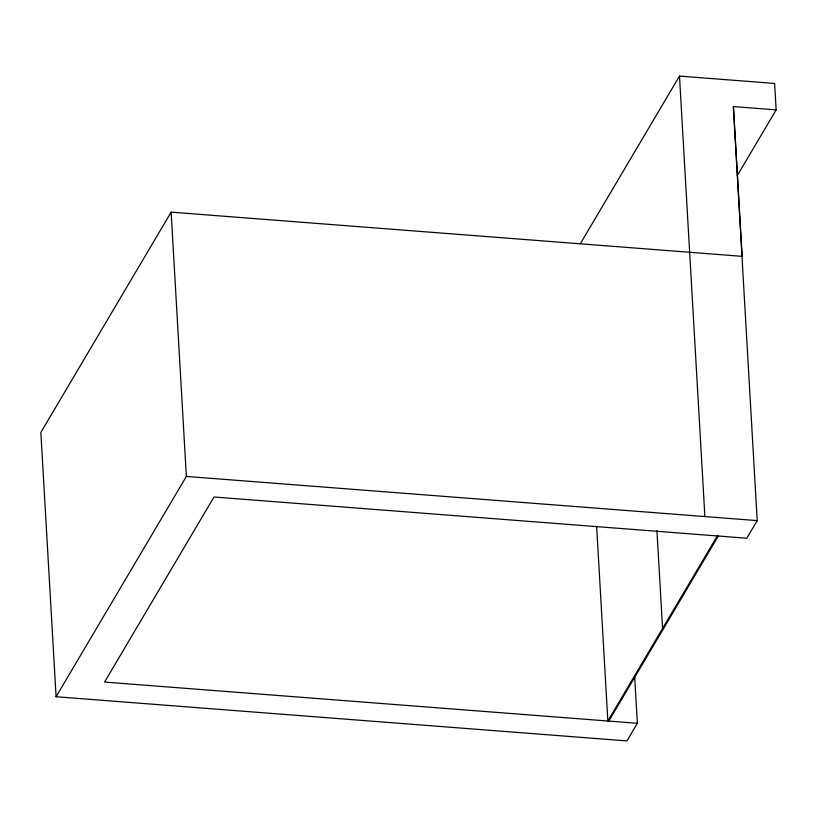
<?xml version="1.0" encoding="UTF-8"?>
<svg xmlns="http://www.w3.org/2000/svg" width="817" height="817" viewBox="0 0 817 817"><rect width="100%" height="100%" fill="white"/><g stroke="black" fill="none" stroke-linecap="round" stroke-linejoin="round"><path stroke-width="1.23" d="M741.969 256.324L171.131 212.144L40.85 432.448L56.087 696.738L626.935 740.917L637.352 723.29L634.646 676.282M56.087 696.738L186.368 476.434L171.131 212.144M580.315 243.772L679.489 76.083L774.628 83.446L776.15 109.876L737.261 175.635M717.295 535.952L607.858 721.013L596.655 526.608M608.808 721.084L718.245 536.034M776.15 109.876L733.339 106.567L757.206 520.613L746.789 538.24L214.003 497.002L104.566 682.062L637.352 723.29M186.368 476.434L757.206 520.613M663.527 628.559L662.577 628.487L656.939 530.642M733.431 106.567L742.163 256.344M679.489 76.083L704.887 516.569"/></g></svg>
